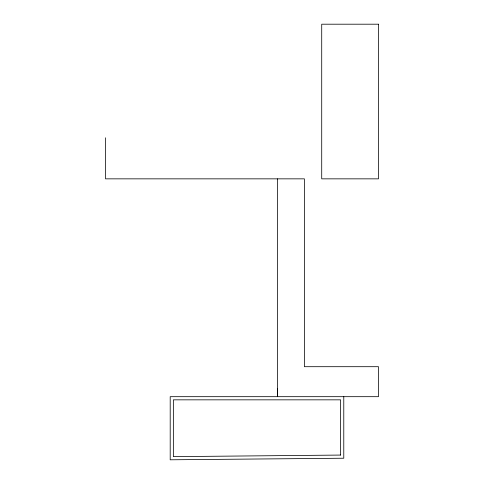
<?xml version="1.0" encoding="UTF-8"?>
<svg xmlns="http://www.w3.org/2000/svg" width="484" height="484" viewBox="0 0 484 484"><rect width="100%" height="100%" fill="white"/><g stroke="black" fill="none" stroke-linecap="round" stroke-linejoin="round"><path stroke-width="0.73" d="M277.507 388.477L277.568 396.68L277.568 178.844M343.779 396.68L343.779 458.221L170.199 459.8L170.199 396.68L378.494 396.68L378.494 366.697L304.382 366.697L304.382 178.844L105.506 178.844L105.506 137.789M340.621 455.069L173.357 456.642L173.357 399.838L340.621 399.838L340.621 455.069M378.494 24.2L321.715 24.2L321.715 178.844L378.494 178.844L378.494 24.2"/></g></svg>
